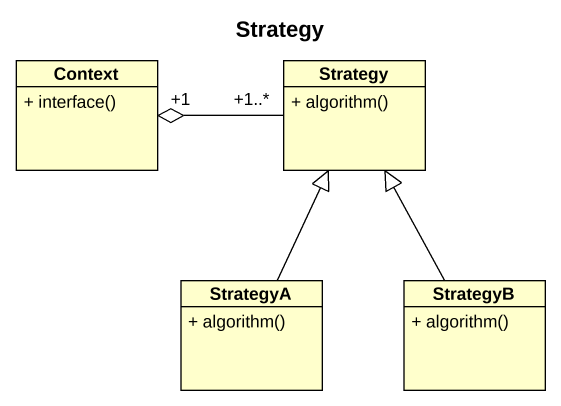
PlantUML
@startuml
title Strategy
hide circle
hide empty members
skinparam classAttributeIconSize 0
class Context {
  + interface()
}
class Strategy {
  + algorithm()
}
class StrategyA {
  + algorithm()
}
class StrategyB {
  + algorithm()
}
Strategy "+1..*" -left-o "+1" Context
StrategyA -up-|> Strategy
StrategyB -up-|> Strategy
@enduml
